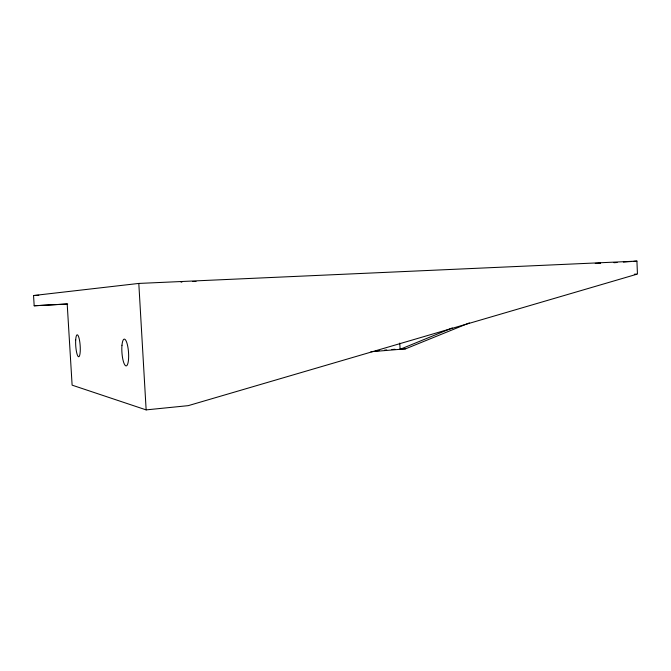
<?xml version="1.0" encoding="UTF-8"?>
<svg xmlns="http://www.w3.org/2000/svg" width="671" height="671" viewBox="0 0 671 671"><rect width="100%" height="100%" fill="white"/><g stroke="black" fill="none" stroke-linecap="round" stroke-linejoin="round"><path stroke-width="1.01" d="M452.279 327.943L400.092 349.314L399.782 343.066M370.92 351.747L405.494 348.861L469.356 322.927M196.016 281.485L192.845 281.493M33.55 295.534L138.805 283.43L636.922 261.111L637.45 274.053L188.266 405.645L146.144 409.889L72.116 385.154L67.201 303.963L34.179 305.775L33.55 295.534L38.767 295.282M181.061 282.155L181.933 282.08M376.23 350.832L379.367 350.572M384.575 350.145L386.664 349.968M391.881 349.532L395.009 349.272M400.226 348.845L405.494 348.861M598.901 263.326L600.587 263.166L595.244 263.384M613.965 262.713L617.094 262.495M623.359 262.059L631.705 261.48M633.793 261.329L636.922 261.111M634.33 274.221L636.41 274.103M34.179 305.775L67.679 304.03M138.805 283.43L146.144 409.889M121.971 345.271A13.42 3.288 85.9 0 0 125.972 365.888A13.42 3.288 85.9 0 0 127.75 346.379A13.42 3.288 85.9 0 0 121.971 345.271M75.697 339.929A11.004 2.214 86.1 0 0 78.599 356.762A11.004 2.214 86.1 0 0 79.589 340.683A11.004 2.214 86.1 0 0 75.697 339.929"/></g></svg>
